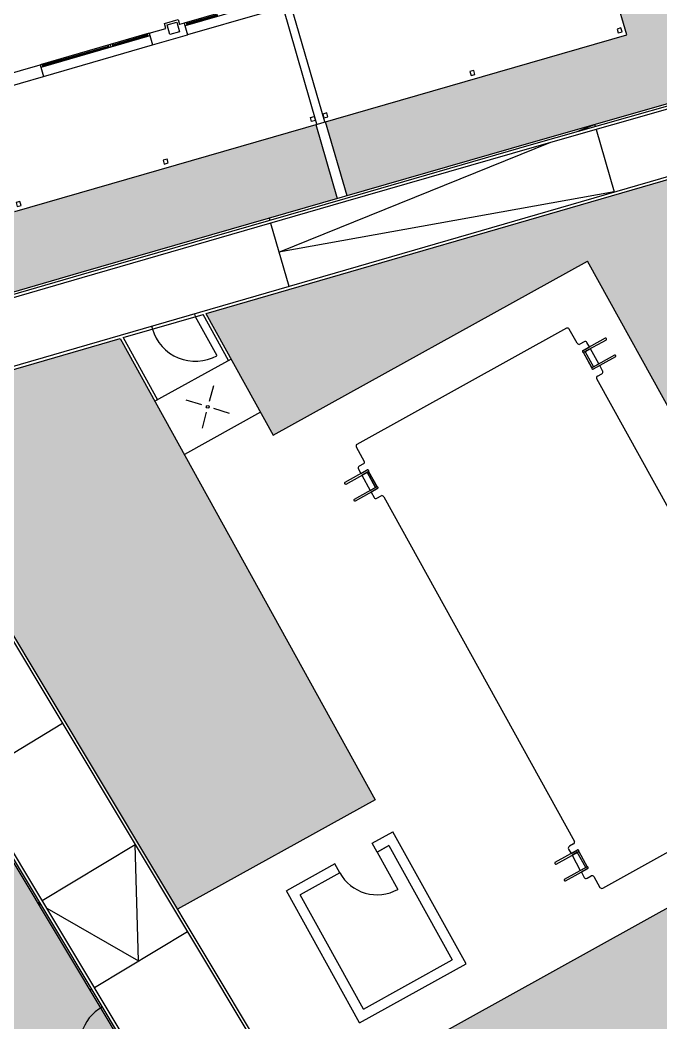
# Model space of a CAD drawing. Header units: millimetres. Extents: x 441061 to 442903, y 4515148 to 4515613.
# Drawn here: x 441626.6 to 441642.4, y 4515553.85 to 4515578.56 of the extents above; entities that cross this region are included whole.
import ezdxf

# ---------------------------------------------------------------- set-up
doc = ezdxf.new("R2010")
doc.units = ezdxf.units.MM
doc.layers.add('01_cesped', color=7, linetype='Continuous', true_color=0x659a66)
doc.layers.add('01_mono BAJA', color=2, linetype='Continuous')
doc.layers.add('01_piscinas', color=254, linetype='Continuous')

# ---------------------------------------------------------------- blocks, each defined once
blk = doc.blocks.new('A$C6A825EFA')
at = {"layer": '01_mono BAJA', "color": 254}
for p, q in [((0.595, 3.3, 0), (1.6, 3.3, 0)), ((1.6, 3.3, 0), (1.6, 3, 0)), ((4.4, 3.3, 0), (1.6, 3.3, 0)), ((4.4, 3.23, 0), (1.6, 3.23, 0)), ((1.65, 3.3, 0), (1.65, 3.23, 0)), ((1.65, 3.272, 0), (3.35, 3.272, 0)), ((1.65, 3.258, 0), (3.35, 3.258, 0)), ((3.35, 3.3, 0), (3.35, 3.23, 0)), ((3.4, 3.3, 0), (3.4, 3.23, 0)), ((3.45, 3.3, 0), (3.45, 3.23, 0)), ((4.35, 3.272, 0), (3.45, 3.272, 0)), ((4.35, 3.258, 0), (3.45, 3.258, 0)), ((4.35, 3.3, 0), (4.35, 3.23, 0)), ((4.4, 3.3, 0), (4.4, 3, 0)), ((4.4, 3.3, 0), (4.83, 3.3, 0)), ((5.3, 3.3, 0), (5.18, 3.3, 0)), ((7.2, 3.3, 0), (5.3, 3.3, 0)), ((5.3, 3.3, 0), (5.3, 3, 0)), ((7.2, 3.23, 0), (5.3, 3.23, 0)), ((5.35, 3.3, 0), (5.35, 3.23, 0)), ((5.35, 3.272, 0), (6.15, 3.272, 0)), ((5.35, 3.258, 0), (6.15, 3.258, 0)), ((0, 3, 0), (1.6, 3, 0)), ((1.6, 3, 0), (4.4, 3, 0)), ((4.4, 3, 0), (5.3, 3, 0)), ((7.2, 3, 0), (5.3, 3, 0)), ((7.75, 0, 0), (7.75, 3, 0)), ((7.95, 0, 0), (7.95, 3, 0)), ((15.7, 0, 0), (15.7, 3)), ((0, 0, 0), (15.7, 0, 0))]:
    blk.add_line(p, q, dxfattribs=at)
blk.add_lwpolyline([(4.83, 3.3), (4.83, 3.425), (5.18, 3.425), (5.18, 3.3)], dxfattribs=at)
for points in [[(5.13, 3.125), (4.88, 3.125), (4.88, 3.375), (5.13, 3.375), (5.13, 3.125)], [(3.965, 0.2), (3.865, 0.2), (3.865, 0.1), (3.965, 0.1)], [(11.835, 0.2), (11.735, 0.2), (11.735, 0.1), (11.835, 0.1)]]:
    blk.add_lwpolyline(points, close=True, dxfattribs=at)
at = {"layer": '01_mono BAJA', "color": 254, "elevation": 0}
for points in [[(0.19, 0.2), (0.09, 0.2), (0.09, 0.1), (0.19, 0.1)], [(7.64, 0.2), (7.74, 0.2), (7.74, 0.1), (7.64, 0.1)], [(8.06, 0.2), (7.96, 0.2), (7.96, 0.1), (8.06, 0.1)], [(15.61, 0.2), (15.51, 0.2), (15.51, 0.1), (15.61, 0.1)]]:
    blk.add_lwpolyline(points, close=True, dxfattribs=at)

msp = doc.modelspace()

# ---------------------------------------------------------------- hatches: boundary and pattern name
at = {"layer": '01_cesped', "true_color": 0xc1d7c2}
h = msp.add_hatch(color=9, dxfattribs=at)
h.dxf.hatch_style = 1
h.paths.add_polyline_path([(441643.414, 4515597.323), (441643.904, 4515597.468), (441649.504, 4515578.515), (441647.275, 4515577.857), (441646.289, 4515577.572), (441643.408, 4515576.736), (441639.327, 4515575.575), (441634.659, 4515574.228), (441634.132, 4515576.052), (441641.554, 4515578.195), (441640.972, 4515580.212), (441641.836, 4515580.462), (441639.644, 4515588.056), (441645.593, 4515589.774)])
h = msp.add_hatch(color=9, dxfattribs=at)
h.dxf.hatch_style = 1
h.paths.add_polyline_path([(441611.553, 4515588.126), (441615.037, 4515589.132), (441617.217, 4515581.582), (441622.83, 4515583.203), (441625.023, 4515575.608), (441625.887, 4515575.858), (441626.47, 4515573.84), (441633.892, 4515575.983), (441634.419, 4515574.158), (441632.739, 4515573.673), (441628.737, 4515572.518), (441624.519, 4515571.295), (441623.191, 4515570.909), (441616.543, 4515582.025), (441615.555, 4515581.434)])
h = msp.add_hatch(color=9, dxfattribs=at)
h.dxf.hatch_style = 1
h.paths.add_polyline_path([(441631.182, 4515571.327), (441632.839, 4515568.333), (441640.583, 4515572.618), (441646.49, 4515561.944), (441651.902, 4515564.939), (441645.991, 4515575.619)])
h = msp.add_hatch(color=9, dxfattribs=at)
h.dxf.hatch_style = 1
h.paths.add_polyline_path([(441629.065, 4515570.712), (441623.079, 4515568.976), (441630.481, 4515556.648), (441635.355, 4515559.347)])
h = msp.add_hatch(color=9, dxfattribs=at)
h.dxf.hatch_style = 1
h.paths.add_polyline_path([(441612.268, 4515559.184), (441622.071, 4515565.07), (441626.319, 4515557.995), (441629.166, 4515553.253), (441610.545, 4515541.983), (441609.328, 4515544.011), (441623.35, 4515552.43), (441622.886, 4515553.201), (441624.687, 4515554.282), (441620.816, 4515560.729), (441619.015, 4515559.648), (441618.552, 4515560.42), (441613.389, 4515557.317)])
h = msp.add_hatch(color=9, dxfattribs=at)
h.dxf.hatch_style = 1
h.paths.add_polyline_path([(441649.413, 4515557.359), (441648.093, 4515559.745), (441633.478, 4515551.656), (441634.882, 4515549.317)])

# ---------------------------------------------------------------- linework, layer by layer
at = {"layer": '01_piscinas'}
for p, q in [((441622.964, 4515569.021, 0), (441654.375, 4515578.127, 0)), ((441645.097, 4515577.216), (441639.188, 4515575.535)), ((441633.892, 4515575.983), (441634.419, 4515574.158)), ((441634.659, 4515574.228), (441634.132, 4515576.052)), ((441640.763, 4515575.983, 0), (441640.777, 4515575.935, 0)), ((441640.798, 4515575.863, 0), (441641.245, 4515574.321, 0)), ((441631.183, 4515571.326, 0), (441645.991, 4515575.619, 0)), ((441639.188, 4515575.535), (441634.597, 4515574.21)), ((441634.539, 4515574.193), (441628.097, 4515572.333)), ((441634.597, 4515574.21), (441634.539, 4515574.193)), ((441632.739, 4515573.673, 0), (441632.753, 4515573.626, 0)), ((441632.774, 4515573.554, 0), (441633.225, 4515571.996, 0)), ((441632.839, 4515568.333, 0), (441640.583, 4515572.618, 0)), ((441646.49, 4515561.944, 0), (441640.583, 4515572.618, 0)), ((441628.097, 4515572.333), (441622.13, 4515570.601)), ((441629.14, 4515570.734, 0), (441631.109, 4515571.305, 0)), ((441630.899, 4515571.322, 0), (441630.919, 4515571.25, 0)), ((441631.737, 4515570.169, 0), (441631.109, 4515571.305, 0)), ((441631.182, 4515571.327, 0), (441632.839, 4515568.333, 0)), ((441630.919, 4515571.25, 0), (441631.452, 4515570.288, 0)), ((441629.842, 4515571.016, 0), (441629.863, 4515570.944, 0)), ((441640.07, 4515570.963, 0), (441634.899, 4515568.101, 0)), ((441640.332, 4515570.592, 0), (441640.138, 4515570.943, 0)), ((441623.079, 4515568.976, 0), (441629.065, 4515570.712, 0)), ((441629.065, 4515570.712, 0), (441635.355, 4515559.347, 0)), ((441629.14, 4515570.734, 0), (441629.988, 4515569.201, 0)), ((441640.505, 4515570.631, 0), (441640.4, 4515570.573, 0)), ((441641.023, 4515570.717, 0), (441640.476, 4515570.415, 0)), ((441641.047, 4515570.673, 0), (441640.5, 4515570.371, 0)), ((441640.634, 4515570.502, 0), (441640.573, 4515570.611, 0)), ((441640.476, 4515570.415, 0), (441640.634, 4515570.502, 0)), ((441640.697, 4515569.99, 0), (441640.488, 4515570.368, 0)), ((441640.49, 4515570.365, 0), (441640.527, 4515570.386, 0)), ((441640.695, 4515569.993, 0), (441640.49, 4515570.365, 0)), ((441640.658, 4515570.458, 0), (441640.527, 4515570.386, 0)), ((441640.527, 4515570.386, 0), (441640.733, 4515570.014, 0)), ((441640.527, 4515570.386, 0), (441640.733, 4515570.014, 0)), ((441640.864, 4515570.086, 0), (441640.658, 4515570.458, 0)), ((441641.253, 4515570.302, 0), (441640.706, 4515569.999, 0)), ((441631.803, 4515570.205, 0), (441629.923, 4515569.165, 0)), ((441641.277, 4515570.258, 0), (441640.73, 4515569.955, 0)), ((441640.733, 4515570.014, 0), (441640.864, 4515570.086, 0)), ((441640.733, 4515570.014, 0), (441640.695, 4515569.993, 0)), ((441640.888, 4515570.042, 0), (441640.73, 4515569.955, 0)), ((441640.836, 4515569.785, 0), (441640.941, 4515569.843, 0)), ((441640.96, 4515569.911, 0), (441640.888, 4515570.042, 0)), ((441644.206, 4515563.594, 0), (441640.817, 4515569.717, 0)), ((441631.365, 4515569.545, 0), (441631.26, 4515569.155, 0)), ((441629.988, 4515569.201, 0), (441629.923, 4515569.165, 0)), ((441631.078, 4515569.074, 0), (441630.692, 4515569.193, 0)), ((441622.964, 4515569.021), (441634.855, 4515549.216)), ((441623.079, 4515568.976), (441634.882, 4515549.317)), ((441632.529, 4515568.893, 0), (441630.649, 4515567.852, 0)), ((441631.19, 4515568.894, 0), (441631.085, 4515568.504, 0)), ((441631.763, 4515568.865, 0), (441631.376, 4515568.983, 0)), ((441634.888, 4515568.039, 0), (441635.085, 4515567.682, 0)), ((441635.063, 4515567.62, 0), (441634.958, 4515567.562, 0)), ((441634.61, 4515567.17, 0), (441635.157, 4515567.472, 0)), ((441634.634, 4515567.126, 0), (441635.181, 4515567.428, 0)), ((441634.939, 4515567.494, 0), (441634.999, 4515567.385, 0)), ((441634.999, 4515567.385, 0), (441635.157, 4515567.472, 0)), ((441635.154, 4515567.414, 0), (441635.023, 4515567.341, 0)), ((441635.023, 4515567.341, 0), (441635.229, 4515566.969, 0)), ((441635.192, 4515567.434, 0), (441635.154, 4515567.414, 0)), ((441635.36, 4515567.042, 0), (441635.154, 4515567.414, 0)), ((441635.154, 4515567.414, 0), (441635.36, 4515567.042, 0)), ((441635.19, 4515567.437, 0), (441635.399, 4515567.06, 0)), ((441635.397, 4515567.062, 0), (441635.192, 4515567.434, 0)), ((441634.84, 4515566.754, 0), (441635.387, 4515567.056, 0)), ((441634.864, 4515566.71, 0), (441635.411, 4515567.013, 0)), ((441635.229, 4515566.969, 0), (441635.36, 4515567.042, 0)), ((441635.411, 4515567.013, 0), (441635.253, 4515566.926, 0)), ((441635.253, 4515566.926, 0), (441635.326, 4515566.794, 0)), ((441635.36, 4515567.042, 0), (441635.397, 4515567.062, 0)), ((441635.394, 4515566.775, 0), (441635.498, 4515566.833, 0)), ((441635.566, 4515566.813, 0), (441640.267, 4515558.32, 0)), ((441622.007, 4515565.177), (441629.23, 4515553.145)), ((441627.647, 4515561.222), (441625.355, 4515559.846)), ((441640.961, 4515557.169, 0), (441646.123, 4515560.026, 0)), ((441633.478, 4515551.656, 0), (441648.093, 4515559.745, 0)), ((441635.355, 4515559.347, 0), (441630.481, 4515556.648, 0)), ((441635.279, 4515558.276, 0), (441635.792, 4515558.56, 0)), ((441637.592, 4515555.306, 0), (441635.791, 4515558.559, 0)), ((441627.144, 4515556.867, 0), (441629.436, 4515558.243)), ((441635.4, 4515558.057, 0), (441635.279, 4515558.276, 0)), ((441635.4, 4515558.057, 0), (441635.693, 4515558.22, 0)), ((441635.693, 4515558.22, 0), (441635.4, 4515558.057, 0)), ((441635.693, 4515558.22, 0), (441637.252, 4515555.404, 0)), ((441640.244, 4515558.258, 0), (441640.14, 4515558.2, 0)), ((441635.4, 4515558.057, 0), (441635.908, 4515557.139, 0)), ((441639.791, 4515557.808, 0), (441640.338, 4515558.11, 0)), ((441639.815, 4515557.764, 0), (441640.362, 4515558.067, 0)), ((441640.12, 4515558.133, 0), (441640.181, 4515558.023, 0)), ((441640.181, 4515558.023, 0), (441640.338, 4515558.11, 0)), ((441640.336, 4515558.052, 0), (441640.205, 4515557.979, 0)), ((441640.205, 4515557.979, 0), (441640.41, 4515557.608, 0)), ((441640.373, 4515558.072, 0), (441640.336, 4515558.052, 0)), ((441640.542, 4515557.68, 0), (441640.336, 4515558.052, 0)), ((441640.371, 4515558.075, 0), (441640.58, 4515557.698, 0)), ((441634.36, 4515557.767, 0), (441633.166, 4515557.106, 0)), ((441634.481, 4515557.549, 0), (441634.36, 4515557.768, 0)), ((441640.021, 4515557.392, 0), (441640.568, 4515557.695, 0)), ((441640.542, 4515557.68, 0), (441640.579, 4515557.701, 0)), ((441634.481, 4515557.549, 0), (441633.506, 4515557.008, 0)), ((441640.045, 4515557.348, 0), (441640.592, 4515557.651, 0)), ((441640.41, 4515557.608, 0), (441640.542, 4515557.68, 0)), ((441640.592, 4515557.651, 0), (441640.435, 4515557.564, 0)), ((441640.435, 4515557.564, 0), (441640.507, 4515557.433, 0)), ((441640.575, 4515557.413, 0), (441640.68, 4515557.471, 0)), ((441640.746, 4515557.453, 0), (441640.893, 4515557.189, 0)), ((441634.968, 4515553.852, 0), (441633.166, 4515557.106, 0)), ((441635.066, 4515554.191, 0), (441633.506, 4515557.008, 0)), ((441627.035, 4515556.802, 0), (441627.08, 4515556.828, 0)), ((441628.431, 4515554.723, 0), (441630.723, 4515556.099)), ((441634.968, 4515553.852, 0), (441637.592, 4515555.306, 0)), ((441635.066, 4515554.191, 0), (441637.252, 4515555.404, 0)), ((441628.322, 4515554.658, 0), (441628.366, 4515554.685, 0))]:
    msp.add_line(p, q, dxfattribs=at)
for points in [[(441611.505, 4515588.112), (441622.026, 4515570.52), (441622.146, 4515570.554), (441628.112, 4515572.286), (441634.613, 4515574.163), (441639.204, 4515575.488), (441645.113, 4515577.168), (441649.21, 4515578.376), (441649.647, 4515578.505), (441661.541, 4515582.019), (441664.614, 4515582.918), (441664.657, 4515582.931), (441669.836, 4515584.445, 0.005835), (441677.917, 4515586.766, -0.002257), (441678.502, 4515586.911, -0.002318), (441679.103, 4515587.055, -0.000234), (441679.119, 4515587.058, -0.000109), (441679.147, 4515587.065, -0.024811), (441685.671, 4515588.25, -0.026464), (441692.698, 4515588.839, -0.005162), (441694.074, 4515588.867, -0.022759), (441702.396, 4515588.573), (441707.423, 4515588.266), (441723.377, 4515587.295)], [(441611.431, 4515588.09), (441621.991, 4515570.432), (441622.166, 4515570.482), (441628.133, 4515572.214), (441634.633, 4515574.091), (441639.224, 4515575.416), (441645.134, 4515577.096), (441649.231, 4515578.304), (441649.668, 4515578.433), (441661.562, 4515581.947), (441664.635, 4515582.846), (441664.678, 4515582.859), (441669.857, 4515584.373, 0.005834), (441677.937, 4515586.693, -0.002251), (441678.52, 4515586.838, -0.002318), (441679.121, 4515586.982, -0.000235), (441679.136, 4515586.985, -0.000109), (441679.164, 4515586.992, -0.024812), (441685.681, 4515588.175, -0.026464), (441692.7, 4515588.764, -0.005162), (441694.075, 4515588.792, -0.022761), (441702.391, 4515588.498), (441707.418, 4515588.192), (441723.375, 4515587.22)]]:
    msp.add_lwpolyline(points, format="xyb", dxfattribs=at)
for points in [[(441644.081, 4515528.511), (441636.564, 4515541.032), (441636.555, 4515541.046), (441629.312, 4515553.109), (441629.275, 4515553.172), (441622.026, 4515565.246), (441622.025, 4515565.246), (441614.793, 4515577.292), (441608.78, 4515587.307)], [(441644.145, 4515528.55), (441636.628, 4515541.07), (441636.619, 4515541.085), (441629.377, 4515553.148), (441629.339, 4515553.211), (441622.051, 4515565.349), (441622.051, 4515565.349), (441614.858, 4515577.33), (441608.854, 4515587.329)]]:
    msp.add_lwpolyline(points, dxfattribs=at)
at = {"layer": '01_piscinas', "elevation": 0}
for points in [[(441640.334, 4515575.809), (441640.763, 4515575.983)], [(441641.245, 4515574.321), (441632.982, 4515572.835), (441639.686, 4515575.547)], [(441627.26, 4515556.673), (441629.522, 4515555.379), (441629.436, 4515558.243)], [(441627.035, 4515556.802), (441627.127, 4515556.749)]]:
    msp.add_lwpolyline(points, dxfattribs=at)
at = {"layer": '01_piscinas'}
msp.add_circle((441631.226, 4515569.029, 0), 0.035, dxfattribs=at)
for centre, radius, start, end in [((441630.919, 4515571.25, 0), 1.1, 196.1663, 298.9622), ((441640.094, 4515570.919, 0), 0.05, 28.9622, 118.9622), ((441640.376, 4515570.616, 0), 0.05, 208.9622, 298.9497), ((441640.529, 4515570.587, 0), 0.05, 28.9497, 118.9497), ((441641.035, 4515570.695, 0), 0.025, 298.9497, 118.9497), ((441640.488, 4515570.393, 0), 0.025, 118.9497, 269.4416), ((441640.488, 4515570.393, 0), 0.025, 118.9497, 298.9497), ((441641.265, 4515570.28, 0), 0.025, 298.9497, 118.9497), ((441640.718, 4515569.977, 0), 0.025, 118.9497, 298.9497), ((441640.718, 4515569.977, 0), 0.025, 148.4579, 298.9497), ((441640.917, 4515569.887, 0), 0.05, 298.9497, 28.9497), ((441640.86, 4515569.742, 0), 0.05, 118.9497, 208.9622), ((441634.932, 4515568.063, 0), 0.05, 130.4992, 208.9622), ((441635.039, 4515567.664, 0), 0.05, 298.9497, 21.4862), ((441634.982, 4515567.519, 0), 0.05, 118.9497, 208.9497), ((441635.169, 4515567.45, 0), 0.025, 328.4579, 118.9497), ((441635.169, 4515567.45, 0), 0.025, 298.9497, 118.9497), ((441634.622, 4515567.148, 0), 0.025, 118.9497, 298.9497), ((441635.399, 4515567.035, 0), 0.025, 298.9497, 118.9497), ((441635.399, 4515567.035, 0), 0.025, 298.9497, 89.4416), ((441635.523, 4515566.789, 0), 0.05, 28.9622, 118.9497), ((441634.852, 4515566.732, 0), 0.025, 118.9497, 298.9497), ((441635.37, 4515566.819, 0), 0.05, 208.9497, 298.9497), ((441640.164, 4515558.157, 0), 0.05, 118.9497, 208.9497), ((441640.22, 4515558.302, 0), 0.05, 298.9497, 20.8419), ((441640.35, 4515558.088, 0), 0.025, 328.4579, 118.9497), ((441640.35, 4515558.088, 0), 0.025, 298.9497, 118.9497), ((441639.803, 4515557.786, 0), 0.025, 118.9497, 298.9497), ((441640.58, 4515557.673, 0), 0.025, 298.9497, 118.9497), ((441640.58, 4515557.673, 0), 0.025, 298.9497, 89.4416), ((441635.4, 4515558.057, 0), 1.05, 208.9622, 298.9769), ((441640.704, 4515557.427, 0), 0.05, 31.8929, 118.9497), ((441640.033, 4515557.37, 0), 0.025, 118.9497, 298.9497), ((441640.551, 4515557.457, 0), 0.05, 208.9497, 298.9497), ((441640.937, 4515557.213, 0), 0.05, 208.9622, 298.9622), ((441629.127, 4515553.317), 1.05, 118.1591, 210.9802)]:
    msp.add_arc(centre, radius, start, end, dxfattribs=at)

# ---------------------------------------------------------------- block references
at = {"layer": '01_mono BAJA', "rotation": 16.10213416119949}
msp.add_blockref('A$C6A825EFA', (441626.47, 4515573.84, 0), dxfattribs=at)

doc.saveas('drawing.dxf')
